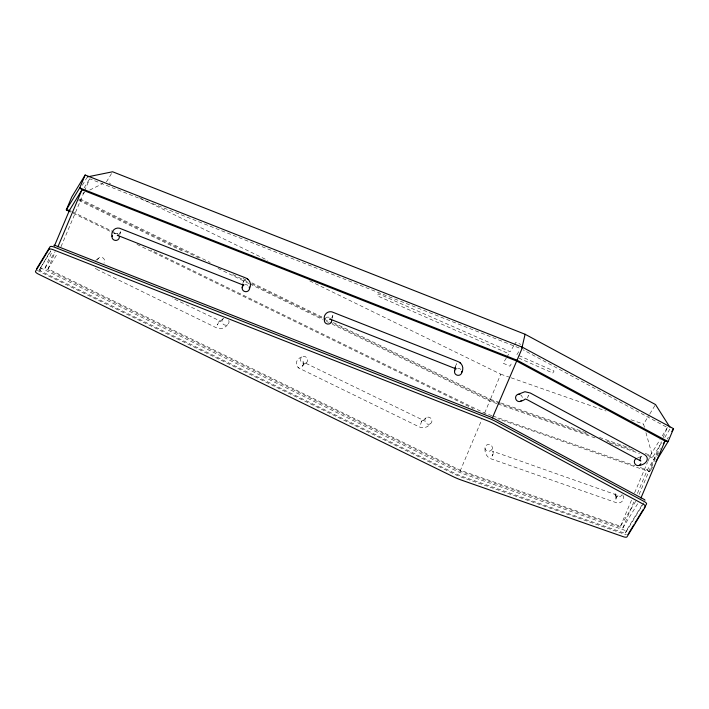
<?xml version="1.0" encoding="UTF-8"?>
<svg xmlns="http://www.w3.org/2000/svg" width="709" height="709" viewBox="0 0 709 709"><rect width="100%" height="100%" fill="white"/><g stroke="black" fill="none" stroke-linecap="round" stroke-linejoin="round"><path stroke-width="0.53" stroke-dasharray="3.54 2.66" d="M615.084 493.916L615.979 499.216L615.961 498.321M643.825 502.876L625.347 533.124A1.471 0.47 22.9 0 1 624.248 533.071L462.117 476.359A21.961 6.93 22.9 0 1 455.018 473.399L40.032 270.732A1.551 0.487 22.9 0 1 39.287 270.005L50.499 250.853M40.395 267.435L40.404 267.399A1.533 0.479 22.9 0 0 41.131 268.153L456.109 470.811A21.935 6.922 22.9 0 0 463.199 473.772L625.338 530.483A1.453 0.461 22.9 0 0 626.419 530.536L642.017 504.994M119.803 234.608L120.105 232.729M332.149 318.252L332.867 315.434L331.856 318.013M639.828 459.388L641.184 456.162L642.115 456.055L636.496 458.493M119.856 233.616L120.521 231.781L119.511 234.369M332.459 316.338L331.759 318.013M615.961 498.365C615.829 495.431 620.428 495.671 617.654 495.343L492.542 451.181L493.198 452.572L492.312 447.273A3.687 3.43 -9.5 0 0 486.383 445.199A3.687 3.43 -9.5 0 0 487.305 451.075A3.687 3.43 -9.5 0 0 492.312 447.273M242.93 283.015C244.313 279.479 244.623 280.215 242.841 282.944M455.275 366.668C457.642 361.218 456.623 364.674 455.187 366.597M640.023 458.714L641.379 456.428M303.417 363.017C304.347 363.717 302.016 365.879 302.22 366.42C305.1 364.408 301.431 359.995 303.771 362.29L423.61 420.428L421.651 420.889L420.233 424.088L420.721 424.186L421.438 421.563L426.224 417.698M527.425 397.997L528.444 395.409L527.301 397.962M588.107 434.493L490.061 400.195L500.731 374.175L309.62 280.844M625.409 533.053L626.472 530.465M615.926 499.322L616.201 497.479L617.264 496.105M637.63 503.771L622.786 528.09L460.079 471.175L44.915 268.427L52.227 251.101M635.707 501.307L620.472 526.273L460.407 470.289L48.044 268.906L54.894 252.679M61.001 246.732L84.132 191.979M84.566 190.96L89.706 178.792L519.165 347.977M460.079 471.175L481.828 419.586M484.69 413.001L490.389 399.309L333.398 322.639M620.472 526.273L632.038 498.897M634.608 492.808L647.459 462.392M647.884 461.382L650.454 455.293L660.044 439.58M622.786 528.09L634.404 500.581M637.418 493.446L647.317 470.014L660.451 448.505M639.119 494.474L661.391 441.751M663.101 437.692L667.382 427.554L523.18 349.838M658.546 453.255L655.089 458.927L649.639 471.831L497.798 418.718M40.121 270.785L41.219 268.197M82.306 185.306L87.437 176.895M84.141 187.903L89.706 178.792M39.287 269.969L52.191 248.832M44.915 268.427L55.169 251.615M48.044 268.906L57.5 253.414M111.517 173.572L106.563 181.681L110.551 183.622M506.297 358.045L503.142 363.212L509.886 366.181L512.518 361.874M506.82 357.176L508.92 353.738L377.294 295.813L378.526 293.801L510.152 351.726L513.83 345.691M514.353 344.831L515.93 342.252L520.752 344.37M516.896 354.695L519.529 350.388M644.463 427.332L643.568 424.133L649.258 414.809M649.834 413.879L655.524 404.555M662.303 435.875L667.382 427.554M647.556 455.284L652.767 457.11L662.472 441.211M664.758 437.471L670.466 428.112M667.204 439.075L668.357 437.187M652.519 467.107L649.639 471.831L647.317 470.014L638.977 467.098M302.761 365.543L302.096 366.163L306.182 362.937A3.687 3.448 51.7 0 0 305.393 356.716A3.687 3.448 51.7 0 0 300.519 360.172A3.687 3.448 51.7 0 0 306.182 362.937M485.018 448.425C484.477 453.317 487.207 457.917 491.922 459.166L615.199 502.291C619.914 504.914 625.817 500.199 622.741 494.917M95.671 260.442L98.985 257.828M223.335 318.589L218.549 322.453L217.397 325.006L218.7 321.753L220.721 321.31L172.119 297.975M227.633 324.58C224.815 328.604 219.63 329.818 215.509 327.381L97.656 269.792L94.554 267.63M301.883 356.946C295.485 358.86 293.96 366.659 300.554 368.91L418.407 426.499C422.529 428.936 427.704 427.722 430.531 423.698A3.687 3.448 51.7 0 0 429.743 417.477A3.687 3.448 51.7 0 0 424.859 420.924A3.687 3.448 51.7 0 0 430.531 423.698M82.811 193.504L84.788 192.52M89.742 190.056L102.61 183.649M500.731 374.175L510.117 377.454M511.154 377.817L606.035 411.007M631.054 419.763L643.568 424.133M490.389 399.309L499.748 402.579M500.784 402.942L586.015 432.756M599.522 437.48L629.663 448.026M645.261 453.476L650.454 455.293M606.877 441.06L633.997 450.543M497.009 403.634L489.724 401.081L332.494 324.297M498.046 403.997L595.808 438.189M609.323 442.921L639.491 453.468M648.85 456.747L655.089 458.927M491.904 415.651L484.61 413.099L150.884 250.126M492.95 416.023L634.803 465.636M518.908 355.581L554.021 371.037L552.798 373.04L517.676 357.584M139.416 197.722L267.816 260.425M80.011 198.892L210.183 262.463M242.974 278.477L245.952 279.931M251.917 282.847L325.449 318.758M78.867 199.389L199.043 258.076M232.818 274.569L247.716 281.845M251.686 283.786L323.198 318.704M324.19 319.192L490.061 400.195M78.726 200.372L184.216 251.881M218.044 268.41L248.894 283.476M249.896 283.963L322.542 319.44M326.521 321.381L328.515 322.356M69.438 210.351L71.432 211.326M72.424 211.805L118.111 234.121M73.275 213.276L116.063 234.174M136.961 244.375L473.328 408.641M298.214 367.439L299.101 368.077M95.325 268.321L96.202 268.959M645.943 432.65L652.767 457.11M622.156 494.536A3.687 3.43 -9.5 0 1 616.936 496.389A3.687 3.43 -9.5 0 1 615.775 491.355M37.391 270.209A4.511 1.427 22.9 0 0 39.11 271.343L454.23 474.064A24.886 7.852 22.9 0 0 462.259 477.423L624.221 534.072A4.431 1.4 22.9 0 0 626.401 534.613M325.75 317.818A3.687 3.492 9.1 0 1 329.401 317.375M457.651 368.396A3.687 3.492 9.1 0 1 461.072 369.743M520.335 394.736A3.687 3.35 66.5 0 1 522.347 398.75M114.229 233.713A3.687 3.492 9.1 0 1 117.889 234.183M244.375 284.983A3.687 3.492 9.1 0 1 248.035 285.452M228.759 320.433A3.687 3.448 51.7 0 1 226.836 324.997A3.687 3.448 51.7 0 1 222.209 322.737A3.687 3.448 51.7 0 1 224.133 318.173M97.629 260.114A3.687 3.448 51.7 0 1 102.504 257.597A3.687 3.448 51.7 0 1 103.948 263.207M493.003 454.336C490.229 460.159 494.855 448.894 493.003 454.336"/><path stroke-width="1.06" d="M112.031 236.478C110.542 230.487 116.365 226.065 121.399 228.963L244.756 277.556C249.515 278.876 252.023 284.043 249.497 288.687M242.177 287.748L242.779 283.999M324.376 320.131C322.887 314.14 328.71 309.709 333.744 312.607L457.101 361.2C461.86 362.529 464.368 367.696 461.843 372.331M454.522 371.401L455.125 367.652M521.895 348.039L525.094 334.258L112.616 171.773L87.437 176.895M54.38 246.014L69.438 210.351L81.987 189.799L516.436 360.943L665.015 441.025L668.1 441.583L673.55 428.679L522.551 347.295L85.169 174.999L71.76 196.969L66.309 209.873L70.288 211.814M85.169 174.999L79.718 187.903L66.309 209.873L69.438 210.351M57.881 246.856L81.987 189.799L79.718 187.903L517.1 360.207L668.1 441.583L655.985 461.435M492.338 418L522.551 347.295M640.918 498.072L665.015 441.025L663.305 443.825M644.898 500.279L644.933 500.199A1.453 0.461 22.9 0 0 644.259 499.482L496.211 419.693A21.935 6.922 22.9 0 0 489.281 416.475L55.01 245.411A1.533 0.479 22.9 0 0 53.893 245.314L53.866 245.341M671.822 431.515L673.55 428.679M628.67 533.31L633.855 524.82M635.007 522.923L643.081 509.709M644.233 507.821L646.537 504.046A4.431 1.4 22.9 0 0 644.126 501.467L496.229 421.758A24.886 7.852 22.9 0 0 488.368 418.115L53.964 246.998A4.511 1.427 22.9 0 0 50.091 246.661L36.558 268.844A4.511 1.427 22.9 0 0 36.576 269.172M118.784 234.963L117.26 235.494L118.368 235.689M517.721 394.488L524.944 391.714L530.314 393.025L643.391 453.955C651.075 457.713 646.227 464.82 638.986 465.441M520.22 401.427C527.478 399.3 523.26 398.103 527.505 399.858L640.803 461.001L640.041 459.592M330.35 319.006L329.605 319.139L330.713 319.342M118.722 235.831L243.506 285.178M331.068 319.475L455.852 368.822M525.094 334.258L655.524 404.555L669.89 427.208M459.645 362.529L460.531 363.176M247.299 278.885L248.185 279.532M455.612 368.645L455.949 368.981L455.284 367.563M243.267 285L243.604 285.337L243.205 284.77M628.094 534.258A4.431 1.4 22.9 0 1 627.846 534.489M331.422 319.272A3.687 3.492 9.1 0 1 327.602 324.066A3.687 3.492 9.1 0 1 325.077 318.456M461.834 371.419A3.687 3.492 9.1 0 1 457.748 375.327A3.687 3.492 9.1 0 1 454.753 370.515M521.638 400.417A3.687 3.35 66.5 0 1 515.798 399.052A3.687 3.35 66.5 0 1 519.475 394.408M640.865 463.651A3.687 3.35 66.5 0 1 635.282 464.306A3.687 3.35 66.5 0 1 636.496 458.493M119.334 236.505A3.687 3.492 9.1 0 1 115.257 240.413A3.687 3.492 9.1 0 1 112.261 235.601M249.222 286.888A3.687 3.492 9.1 0 1 245.403 291.683A3.687 3.492 9.1 0 1 242.877 286.082M49.001 249.249L35.468 271.423A4.511 1.427 22.9 0 0 38.02 273.922L453.131 476.643A24.886 7.852 22.9 0 0 461.169 480.002L623.131 536.651A4.431 1.4 22.9 0 0 627.004 536.837L645.447 506.625A4.431 1.4 22.9 0 0 643.036 504.046L495.139 424.337A24.886 7.852 22.9 0 0 487.278 420.703L52.874 249.577A4.511 1.427 22.9 0 0 49.001 249.249"/></g></svg>
